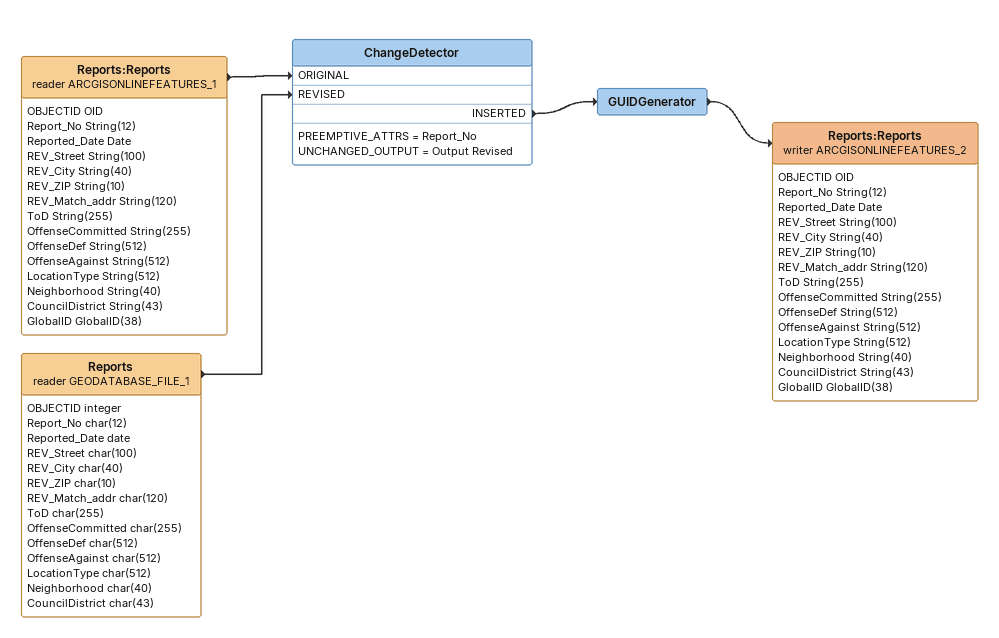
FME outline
Reports:Reports (reader ARCGISONLINEFEATURES_1)
    attributes: OBJECTID OID, Report_No String(12), Reported_Date Date, REV_Street String(100), REV_City String(40), REV_ZIP String(10), REV_Match_addr String(120), ToD String(255), OffenseCommitted String(255), OffenseDef String(512), OffenseAgainst String(512), LocationType String(512), Neighborhood String(40), CouncilDistrict String(43), GlobalID GlobalID(38)
    -> ChangeDetector [ORIGINAL]
Reports (reader GEODATABASE_FILE_1)
    attributes: OBJECTID integer, Report_No char(12), Reported_Date date, REV_Street char(100), REV_City char(40), REV_ZIP char(10), REV_Match_addr char(120), ToD char(255), OffenseCommitted char(255), OffenseDef char(512), OffenseAgainst char(512), LocationType char(512), Neighborhood char(40), CouncilDistrict char(43)
    -> ChangeDetector [REVISED]
ChangeDetector
    PREEMPTIVE_ATTRS = Report_No
    UNCHANGED_OUTPUT = Output Revised
    INSERTED -> GUIDGenerator
GUIDGenerator
    -> Reports:Reports (writer ARCGISONLINEFEATURES_2)
Reports:Reports (writer ARCGISONLINEFEATURES_2)
    attributes: OBJECTID OID, Report_No String(12), Reported_Date Date, REV_Street String(100), REV_City String(40), REV_ZIP String(10), REV_Match_addr String(120), ToD String(255), OffenseCommitted String(255), OffenseDef String(512), OffenseAgainst String(512), LocationType String(512), Neighborhood String(40), CouncilDistrict String(43), GlobalID GlobalID(38)
